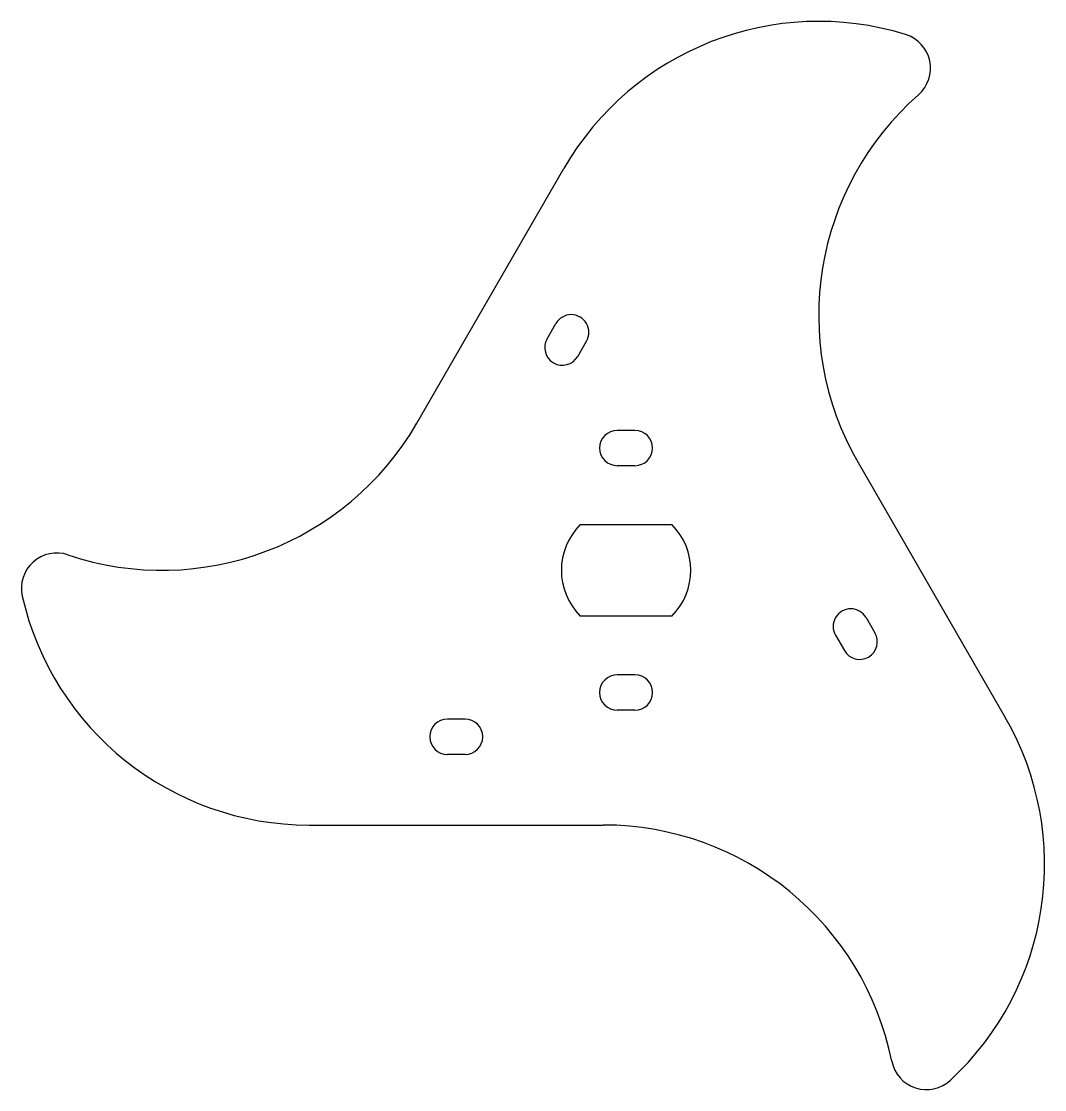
# Model space of a CAD drawing. Extents: x -37 to 50, y -42.5 to 48.3.
import ezdxf

# ---------------------------------------------------------------- set-up
doc = ezdxf.new("R2010")
doc.units = 0
doc.layers.add('VISIBLE', color=7, linetype='CONTINUOUS')

msp = doc.modelspace()

# ---------------------------------------------------------------- linework, layer by layer
at = {"layer": 'VISIBLE'}
for p, q in [((-3.349, 14.151), (9.151, 35.801)), ((7.722, 21.326), (8.472, 22.625)), ((10.32, 19.826), (11.07, 21.125)), ((15.184, 13.54), (13.684, 13.54)), ((15.184, 10.54), (13.684, 10.54)), ((34.151, 10.801), (46.651, -10.849)), ((10.545, 5.54), (18.323, 5.54)), ((18.323, -2.238), (10.545, -2.238)), ((34.829, -2.375), (35.579, -3.674)), ((32.231, -3.875), (32.981, -5.174)), ((15.184, -7.238), (13.684, -7.238)), ((15.184, -10.238), (13.684, -10.238)), ((0.75, -11), (-0.75, -11)), ((0.75, -14), (-0.75, -14)), ((-12.5, -20), (12.5, -20))]:
    msp.add_line(p, q, dxfattribs=at)
for centre, radius, start, end in [((30.801, 23.301), 25, 72.8152, 150), ((37.301, 44.319), 3, 311.35437, 72.8152), ((55.801, 23.301), 25, 131.35437, 210), ((9.771, 21.875), 1.5, 330, 150), ((9.021, 20.576), 1.5, 150, 330), ((-25, 26.651), 25, 251.35437, 330), ((13.684, 12.04), 1.5, 90, 270), ((15.184, 12.04), 1.5, 270, 90), ((14.434, 1.651), 5.5, 135, 225), ((14.434, 1.651), 5.5, 315, 45), ((-33.952, 0.12), 3, 71.35437, 192.8152), ((-12.5, 5), 25, 192.8152, 270), ((33.53, -3.125), 1.5, 30, 210), ((34.28, -4.424), 1.5, 210, 30), ((13.684, -8.738), 1.5, 90, 270), ((15.184, -8.738), 1.5, 270, 90), ((25, -23.349), 25, 312.8152, 30), ((-0.75, -12.5), 1.5, 90, 270), ((0.75, -12.5), 1.5, 270, 90), ((12.5, -45), 25, 11.35437, 90), ((39.952, -39.487), 3, 191.35437, 312.8152)]:
    msp.add_arc(centre, radius, start, end, dxfattribs=at)

doc.saveas('drawing.dxf')
